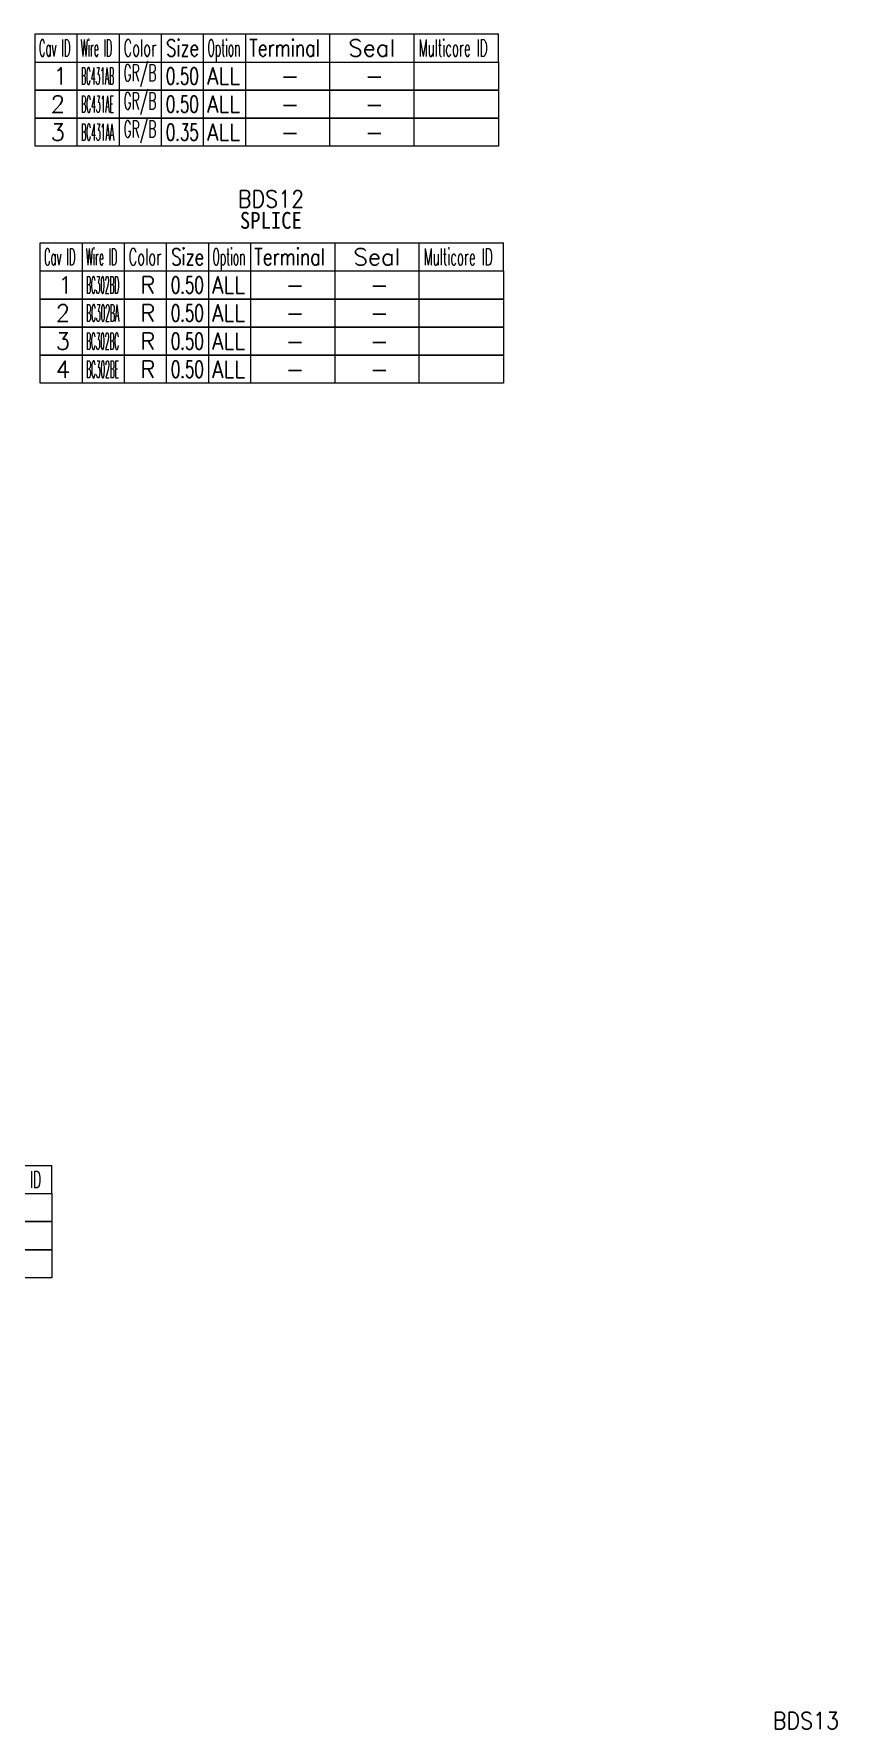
# Model space of a CAD drawing. Header units: inches. Extents: x 47316 to 59086, y 3141 to 11743.
# Drawn here: x 51978.7 to 52121.8, y 5917.1 to 6218.8 of the extents above; entities that cross this region are included whole.
import ezdxf

# ---------------------------------------------------------------- set-up
doc = ezdxf.new("R2010")
doc.units = ezdxf.units.IN
doc.header["$MEASUREMENT"] = 0
doc.styles.get("Standard").update_dxf_attribs({"font": ''})
doc.styles.get('Standard').set_extended_font_data('SimSun')

msp = doc.modelspace()

# ---------------------------------------------------------------- linework, layer by layer
at = {"color": 0, "linetype": 'Continuous', "lineweight": 15}
for p, q in [((51978.94, 6218.84), (52061.44, 6218.84)), ((51978.94, 6213.84), (51978.94, 6218.84)), ((51978.94, 6213.84), (52061.44, 6213.84)), ((51979.84, 6181.65), (52062.34, 6181.65)), ((51979.84, 6176.65), (51979.84, 6181.65)), ((51979.84, 6176.65), (52062.34, 6176.65)), ((51899.4, 6017.42), (51981.9, 6017.42)), ((51899.4, 6012.42), (51981.9, 6012.42))]:
    msp.add_line(p, q, dxfattribs=at)
at = {"color": 7, "linetype": 'Continuous', "lineweight": 15}
for p, q in [((51986.44, 6213.84), (51986.44, 6218.84)), ((51993.94, 6213.84), (51993.94, 6218.84)), ((52001.44, 6213.84), (52001.44, 6218.84)), ((52008.94, 6213.84), (52008.94, 6218.84)), ((52016.44, 6213.84), (52016.44, 6218.84)), ((52031.44, 6213.84), (52031.44, 6218.84)), ((52046.44, 6213.84), (52046.44, 6218.84)), ((52061.44, 6213.84), (52061.44, 6218.84)), ((51987.34, 6176.65), (51987.34, 6181.65)), ((51994.84, 6176.65), (51994.84, 6181.65)), ((52002.34, 6176.65), (52002.34, 6181.65)), ((52009.84, 6176.65), (52009.84, 6181.65)), ((52017.34, 6176.65), (52017.34, 6181.65)), ((52032.34, 6176.65), (52032.34, 6181.65)), ((52047.34, 6176.65), (52047.34, 6181.65)), ((52062.34, 6176.65), (52062.34, 6181.65)), ((51981.9, 6012.42), (51981.9, 6017.42))]:
    msp.add_line(p, q, dxfattribs=at)
at = {"color": 102, "linetype": 'Continuous', "lineweight": 15}
for p, q in [((51986.44, 6208.84), (51986.44, 6213.84)), ((51993.94, 6208.84), (51993.94, 6213.84)), ((52001.44, 6208.84), (52001.44, 6213.84)), ((52008.94, 6208.84), (52008.94, 6213.84)), ((52016.44, 6208.84), (52016.44, 6213.84)), ((52031.44, 6208.84), (52031.44, 6213.84)), ((52046.44, 6208.84), (52046.44, 6213.84)), ((51986.44, 6203.84), (51986.44, 6208.84)), ((51993.94, 6203.84), (51993.94, 6208.84)), ((52001.44, 6203.84), (52001.44, 6208.84)), ((52008.94, 6203.84), (52008.94, 6208.84)), ((52016.44, 6203.84), (52016.44, 6208.84)), ((52031.44, 6203.84), (52031.44, 6208.84)), ((52046.44, 6203.84), (52046.44, 6208.84)), ((51986.44, 6198.84), (51986.44, 6203.84)), ((51993.94, 6198.84), (51993.94, 6203.84)), ((52001.44, 6198.84), (52001.44, 6203.84)), ((52008.94, 6198.84), (52008.94, 6203.84)), ((52016.44, 6198.84), (52016.44, 6203.84)), ((52031.44, 6198.84), (52031.44, 6203.84)), ((52046.44, 6198.84), (52046.44, 6203.84)), ((51987.34, 6171.65), (51987.34, 6176.65)), ((51994.84, 6171.65), (51994.84, 6176.65)), ((52002.34, 6171.65), (52002.34, 6176.65)), ((52009.84, 6171.65), (52009.84, 6176.65)), ((52017.34, 6171.65), (52017.34, 6176.65)), ((52032.34, 6171.65), (52032.34, 6176.65)), ((52047.34, 6171.65), (52047.34, 6176.65)), ((51987.34, 6166.65), (51987.34, 6171.65)), ((51994.84, 6166.65), (51994.84, 6171.65)), ((52002.34, 6166.65), (52002.34, 6171.65)), ((52009.84, 6166.65), (52009.84, 6171.65)), ((52017.34, 6166.65), (52017.34, 6171.65)), ((52032.34, 6166.65), (52032.34, 6171.65)), ((52047.34, 6166.65), (52047.34, 6171.65)), ((51987.34, 6161.65), (51987.34, 6166.65)), ((51994.84, 6161.65), (51994.84, 6166.65)), ((52002.34, 6161.65), (52002.34, 6166.65)), ((52009.84, 6161.65), (52009.84, 6166.65)), ((52017.34, 6161.65), (52017.34, 6166.65)), ((52032.34, 6161.65), (52032.34, 6166.65)), ((52047.34, 6161.65), (52047.34, 6166.65)), ((51987.34, 6156.65), (51987.34, 6161.65)), ((51994.84, 6156.65), (51994.84, 6161.65)), ((52002.34, 6156.65), (52002.34, 6161.65)), ((52009.84, 6156.65), (52009.84, 6161.65)), ((52017.34, 6156.65), (52017.34, 6161.65)), ((52032.34, 6156.65), (52032.34, 6161.65)), ((52047.34, 6156.65), (52047.34, 6161.65))]:
    msp.add_line(p, q, dxfattribs=at)
at = {"color": 0, "linetype": 'Continuous', "lineweight": 15}
for points in [[(51978.94, 6208.84), (51978.94, 6213.84), (52061.44, 6213.84), (52061.44, 6208.84)], [(51978.94, 6203.84), (51978.94, 6208.84), (52061.44, 6208.84), (52061.44, 6203.84)], [(51978.94, 6198.84), (51978.94, 6203.84), (52061.44, 6203.84), (52061.44, 6198.84)], [(51979.84, 6171.65), (51979.84, 6176.65), (52062.34, 6176.65), (52062.34, 6171.65)], [(51979.84, 6166.65), (51979.84, 6171.65), (52062.34, 6171.65), (52062.34, 6166.65)], [(51979.84, 6161.65), (51979.84, 6166.65), (52062.34, 6166.65), (52062.34, 6161.65)], [(51979.84, 6156.65), (51979.84, 6161.65), (52062.34, 6161.65), (52062.34, 6156.65)], [(51899.4, 6007.42), (51899.4, 6012.42), (51981.9, 6012.42), (51981.9, 6007.42)], [(51899.4, 6002.42), (51899.4, 6007.42), (51981.9, 6007.42), (51981.9, 6002.42)], [(51899.4, 5997.42), (51899.4, 6002.42), (51981.9, 6002.42), (51981.9, 5997.42)]]:
    msp.add_lwpolyline(points, close=True, dxfattribs=at)

# ---------------------------------------------------------------- texts
at = {"color": 7, "linetype": 'Continuous', "lineweight": 15, "char_height": 3, "attachment_point": 1}
for s, insert, width in [('\\Fromans.shx;\\W0.4292452830;\\T1.0000000000;\\o\\lCav ID', (51979.62, 6217.84), 6.5), ('\\Fromans.shx;\\W0.4026548673;\\T1.0000000000;\\o\\lWire ID', (51987.05, 6217.84), 6.5), ('\\Fromans.shx;\\W0.5687500000;\\T1.0000000000;\\o\\lColor', (51994.68, 6217.84), 6.5), ('\\Fromans.shx;\\W0.7222222222;\\T1.0000000000;\\o\\lSize', (52002.25, 6217.84), 6.5), ('\\Fromans.shx;\\W0.4595959596;\\T1.0000000000;\\o\\lOption', (52009.64, 6217.84), 6.5), ('\\Fromans.shx;\\W0.7480916031;\\T1.0000000000;\\o\\lTerminal', (52017.05, 6217.84), 14), ('\\Fromans.shx;\\W1.0000000000;\\T1.0000000000;\\o\\lSeal', (52034.72, 6217.84), 9.2857), ('\\Fromans.shx;\\W0.5185185185;\\T1.0000000000;\\o\\lMulticore ID', (52047.23, 6217.84), 14), ('\\Fromans.shx;\\W1.0000000000;\\T1.0000000000;\\o\\l1', (51982.12, 6212.84), 2.8571), ('\\Fromans.shx;\\W1.0000000000;\\T1.0000000000;\\o\\l2', (51981.69, 6207.84), 2.8571), ('\\Fromans.shx;\\W1.0000000000;\\T1.0000000000;\\o\\l3', (51981.69, 6202.84), 2.8571), ('\\Fromans.shx;\\W0.4292452830;\\T1.0000000000;\\o\\lCav ID', (51980.52, 6180.65), 6.5), ('\\Fromans.shx;\\W0.4026548673;\\T1.0000000000;\\o\\lWire ID', (51987.95, 6180.65), 6.5), ('\\Fromans.shx;\\W0.5687500000;\\T1.0000000000;\\o\\lColor', (51995.58, 6180.65), 6.5), ('\\Fromans.shx;\\W0.7222222222;\\T1.0000000000;\\o\\lSize', (52003.15, 6180.65), 6.5), ('\\Fromans.shx;\\W0.4595959596;\\T1.0000000000;\\o\\lOption', (52010.53, 6180.65), 6.5), ('\\Fromans.shx;\\W0.7480916031;\\T1.0000000000;\\o\\lTerminal', (52017.94, 6180.65), 14), ('\\Fromans.shx;\\W1.0000000000;\\T1.0000000000;\\o\\lSeal', (52035.62, 6180.65), 9.2857), ('\\Fromans.shx;\\W0.5185185185;\\T1.0000000000;\\o\\lMulticore ID', (52048.13, 6180.65), 14), ('\\Fromans.shx;\\W1.0000000000;\\T1.0000000000;\\o\\l1', (51983.01, 6175.65), 2.8571), ('\\Fromans.shx;\\W1.0000000000;\\T1.0000000000;\\o\\l2', (51982.59, 6170.65), 2.8571), ('\\Fromans.shx;\\W1.0000000000;\\T1.0000000000;\\o\\l3', (51982.59, 6165.65), 2.8571), ('\\Fromans.shx;\\W1.0000000000;\\T1.0000000000;\\o\\l4', (51982.59, 6160.65), 2.8571), ('\\Fromans.shx;\\W0.5185185185;\\T1.0000000000;\\o\\lMulticore ID', (51967.69, 6016.42), 14)]:
    msp.add_mtext(s, dxfattribs=dict(at, insert=insert, width=width))
at = {"color": 140, "linetype": 'Continuous', "lineweight": 15, "char_height": 3, "attachment_point": 1}
for s, insert, width in [('\\Fromans.shx;\\W0.5352941176;\\T1.0000000000;\\o\\lGR/B', (51994.67, 6213.41), 6.5), ('\\Fromans.shx;\\W0.8750000000;\\T1.0000000000;\\o\\lALL', (52009.56, 6212.84), 6.5), ('\\Fromans.shx;\\W1.0000000000;\\T1.0000000000;\\o\\l-', (52037.65, 6212.84), 3.7143), ('\\Fromans.shx;\\W0.5352941176;\\T1.0000000000;\\o\\lGR/B', (51994.67, 6208.41), 6.5), ('\\Fromans.shx;\\W0.8750000000;\\T1.0000000000;\\o\\lALL', (52009.56, 6207.84), 6.5), ('\\Fromans.shx;\\W0.5352941176;\\T1.0000000000;\\o\\lGR/B', (51994.67, 6203.41), 6.5), ('\\Fromans.shx;\\W1.0000000000;\\T1.0000000000;\\o\\l-', (52037.65, 6207.84), 3.7143), ('\\Fromans.shx;\\W0.8750000000;\\T1.0000000000;\\o\\lALL', (52009.56, 6202.84), 6.5), ('\\Fromans.shx;\\W1.0000000000;\\T1.0000000000;\\o\\l-', (52037.65, 6202.84), 3.7143), ('\\Fromans.shx;\\W1.0000000000;\\T1.0000000000;\\o\\lR', (51997.66, 6175.65), 3), ('\\Fromans.shx;\\W0.8750000000;\\T1.0000000000;\\o\\lALL', (52010.46, 6175.65), 6.5), ('\\Fromans.shx;\\W1.0000000000;\\T1.0000000000;\\o\\l-', (52038.55, 6175.65), 3.7143), ('\\Fromans.shx;\\W1.0000000000;\\T1.0000000000;\\o\\lR', (51997.66, 6170.65), 3), ('\\Fromans.shx;\\W0.8750000000;\\T1.0000000000;\\o\\lALL', (52010.46, 6170.65), 6.5), ('\\Fromans.shx;\\W1.0000000000;\\T1.0000000000;\\o\\l-', (52038.55, 6170.65), 3.7143), ('\\Fromans.shx;\\W1.0000000000;\\T1.0000000000;\\o\\lR', (51997.66, 6165.65), 3), ('\\Fromans.shx;\\W0.8750000000;\\T1.0000000000;\\o\\lALL', (52010.46, 6165.65), 6.5), ('\\Fromans.shx;\\W1.0000000000;\\T1.0000000000;\\o\\l-', (52038.55, 6165.65), 3.7143), ('\\Fromans.shx;\\W1.0000000000;\\T1.0000000000;\\o\\lR', (51997.66, 6160.65), 3), ('\\Fromans.shx;\\W0.8750000000;\\T1.0000000000;\\o\\lALL', (52010.46, 6160.65), 6.5), ('\\Fromans.shx;\\W1.0000000000;\\T1.0000000000;\\o\\l-', (52038.55, 6160.65), 3.7143)]:
    msp.add_mtext(s, dxfattribs=dict(at, insert=insert, width=width))
at = {"color": 21, "linetype": 'Continuous', "lineweight": 15, "char_height": 3, "attachment_point": 1}
for s, insert, width in [('\\Fromans.shx;\\W0.3226950355;\\T1.0000000000;\\o\\lBC431AB', (51987.12, 6212.84), 6.5), ('\\Fromans.shx;\\W0.6500000000;\\T1.0000000000;\\o\\l0.50', (52002.22, 6212.84), 6.5), ('\\Fromans.shx;\\W1.0000000000;\\T1.0000000000;\\o\\l-', (52022.65, 6212.84), 3.7143), ('\\Fromans.shx;\\W0.3273381295;\\T1.0000000000;\\o\\lBC431AE', (51987.13, 6207.84), 6.5), ('\\Fromans.shx;\\W0.6500000000;\\T1.0000000000;\\o\\l0.50', (52002.22, 6207.84), 6.5), ('\\Fromans.shx;\\W1.0000000000;\\T1.0000000000;\\o\\l-', (52022.65, 6207.84), 3.7143), ('\\Fromans.shx;\\W0.3297101449;\\T1.0000000000;\\o\\lBC431AA', (51987.13, 6202.84), 6.5), ('\\Fromans.shx;\\W0.6500000000;\\T1.0000000000;\\o\\l0.35', (52002.22, 6202.84), 6.5), ('\\Fromans.shx;\\W1.0000000000;\\T1.0000000000;\\o\\l-', (52022.65, 6202.84), 3.7143), ('\\Fromans.shx;\\W0.3159722222;\\T1.0000000000;\\o\\lBC302BD', (51988.02, 6175.65), 6.5), ('\\Fromans.shx;\\W0.6500000000;\\T1.0000000000;\\o\\l0.50', (52003.11, 6175.65), 6.5), ('\\Fromans.shx;\\W1.0000000000;\\T1.0000000000;\\o\\l-', (52023.55, 6175.65), 3.7143), ('\\Fromans.shx;\\W0.3226950355;\\T1.0000000000;\\o\\lBC302BA', (51988.02, 6170.65), 6.5), ('\\Fromans.shx;\\W0.6500000000;\\T1.0000000000;\\o\\l0.50', (52003.11, 6170.65), 6.5), ('\\Fromans.shx;\\W1.0000000000;\\T1.0000000000;\\o\\l-', (52023.55, 6170.65), 3.7143), ('\\Fromans.shx;\\W0.3159722222;\\T1.0000000000;\\o\\lBC302BC', (51988.02, 6165.65), 6.5), ('\\Fromans.shx;\\W0.6500000000;\\T1.0000000000;\\o\\l0.50', (52003.11, 6165.65), 6.5), ('\\Fromans.shx;\\W1.0000000000;\\T1.0000000000;\\o\\l-', (52023.55, 6165.65), 3.7143), ('\\Fromans.shx;\\W0.3204225352;\\T1.0000000000;\\o\\lBC302BE', (51988.02, 6160.65), 6.5), ('\\Fromans.shx;\\W0.6500000000;\\T1.0000000000;\\o\\l0.50', (52003.11, 6160.65), 6.5), ('\\Fromans.shx;\\W1.0000000000;\\T1.0000000000;\\o\\l-', (52023.55, 6160.65), 3.7143)]:
    msp.add_mtext(s, dxfattribs=dict(at, insert=insert, width=width))
at = {"color": 6, "linetype": 'Continuous', "lineweight": 20, "char_height": 3, "attachment_point": 1}
for s, insert, width in [('\\Fromans.shx;\\W0.9000000000;\\T1.0000000000;\\o\\lBDS12', (52015.04, 6190.97), 13.1143), ('\\f黑体|b0|i0|c1|p0;\\W0.9000000000;\\T1.0000000000;\\o\\lSPLICE', (52015.4, 6187.15), 11.6494), ('\\Fromans.shx;\\W0.9000000000;\\T1.0000000000;\\o\\lBDS13', (52110.31, 5920.1), 13.1143)]:
    msp.add_mtext(s, dxfattribs=dict(at, insert=insert, width=width))

doc.saveas('drawing.dxf')
